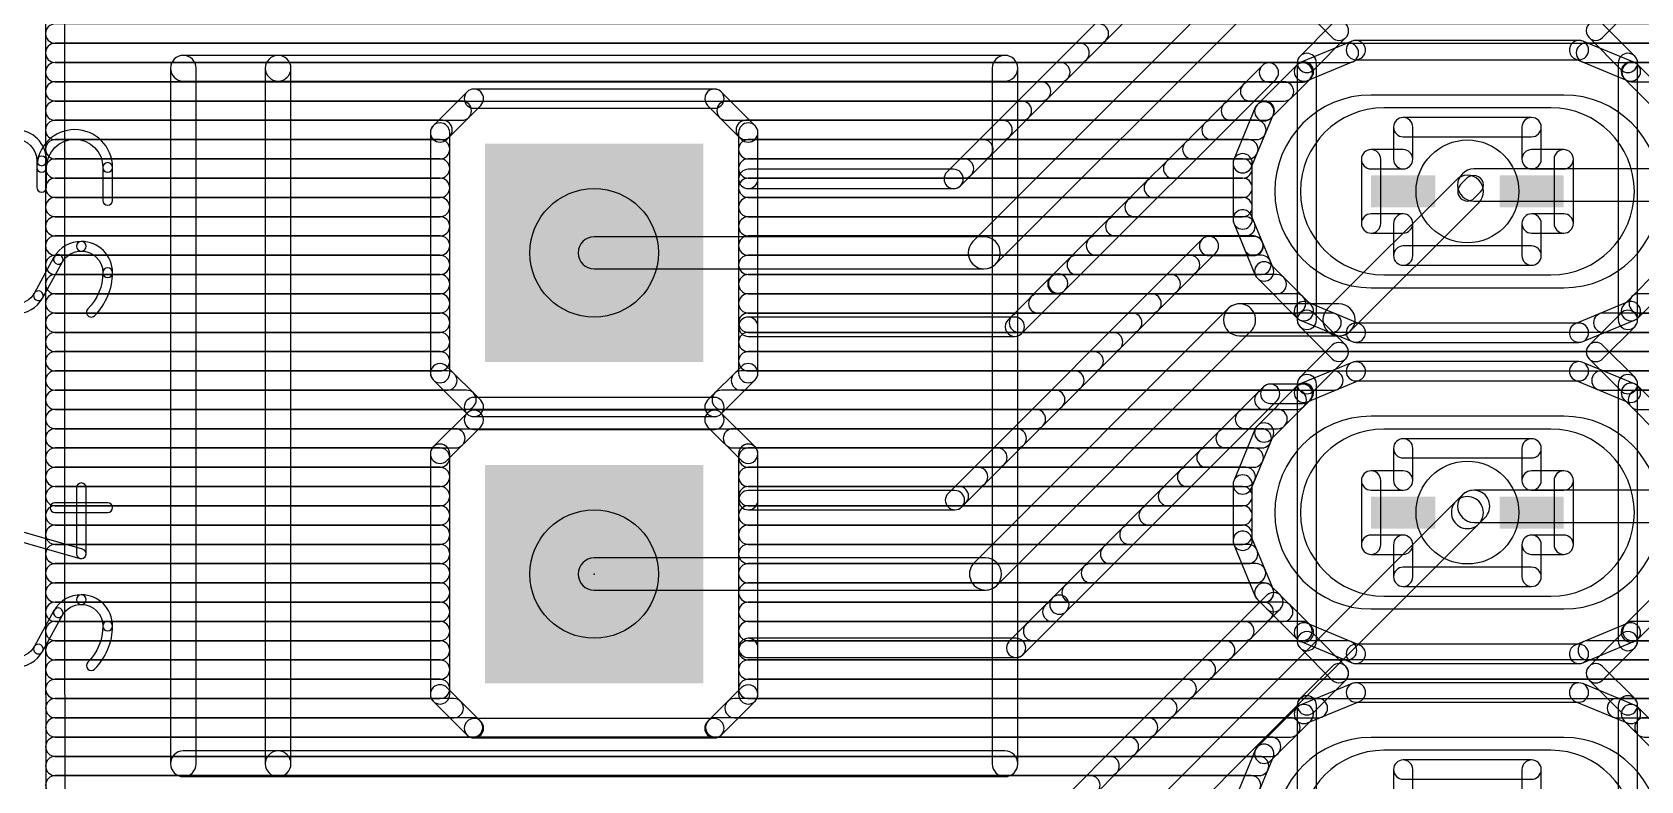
# Model space of a CAD drawing. Extents: x -14.3 to 31.1, y -8.3 to 72.5.
# Drawn here: x 0.91 to 13.63, y 6.89 to 12.81 of the extents above; entities that cross this region are included whole.
import ezdxf

# ---------------------------------------------------------------- set-up
doc = ezdxf.new("R2010")
doc.units = 0
for name, color, linetype in [('1', 22, 'CONTINUOUS'), ('16', 175, 'CONTINUOUS'), ('17', 82, 'CONTINUOUS'), ('21', 7, 'CONTINUOUS'), ('23', 7, 'CONTINUOUS'), ('29', 7, 'CONTINUOUS'), ('30', 7, 'CONTINUOUS'), ('44', 7, 'CONTINUOUS'), ('51', 7, 'CONTINUOUS')]:
    doc.layers.add(name, color=color, linetype=linetype)

# ---------------------------------------------------------------- blocks, each defined once
blk = doc.blocks.new('SQUAREP')
blk.add_solid([(-0.5, -0.5), (0.5, -0.5), (-0.5, 0.5), (0.5, 0.5)])
blk = doc.blocks.new('RECT')
blk.add_solid([(-0.5, -0.5), (0.5, -0.5), (-0.5, 0.5), (0.5, 0.5)])
blk = doc.blocks.new('LONGP100')
blk.add_lwpolyline([(-0.5, -0.5), (0.5, -0.5, 1), (0.5, 0.5), (-0.5, 0.5, 1)], format="xyb", close=True)

msp = doc.modelspace()

# ---------------------------------------------------------------- linework, layer by layer
at = {"layer": '1'}
for points in [[(1.1682, 1.0926), (1.1586, 52.9262, 1), (1.0062, 52.9261), (1.0158, 1.0925, 1)], [(10.1541, 13.7161), (8.1441, 11.7061, 1), (8.2519, 11.5983), (10.2619, 13.6083, 1)], [(10.3602, 13.1678), (8.3502, 11.1578, 1), (8.5298, 10.9782), (10.5398, 12.9882, 1)], [(1.0898, 12.7254), (9.3474, 12.7254, 1), (9.3474, 12.8778), (1.0898, 12.8778, 1)], [(1.0899, 12.573), (9.195, 12.573, 1), (9.195, 12.7254), (1.0899, 12.7254, 1)], [(1.0899, 12.4206), (9.0426, 12.4206, 1), (9.0426, 12.573), (1.0899, 12.573, 1)], [(9.0781, 10.7721), (10.7459, 12.4399, 1), (10.6381, 12.5477), (8.9703, 10.8799, 1)], [(10.907, 12.5477), (10.6003, 12.241, 1), (10.708, 12.1332), (11.0148, 12.4399, 1)], [(10.692, 12.4176), (10.9609, 12.4176, 1), (10.9609, 12.57), (10.692, 12.57, 1)], [(1.0899, 12.2682), (8.8902, 12.2682, 1), (8.8902, 12.4206), (1.0899, 12.4206, 1)], [(4.3487, 12.3411), (4.0809, 12.0733, 1), (4.1887, 11.9655), (4.4565, 12.2333, 1)], [(6.3054, 12.3634), (4.4026, 12.3634, 1), (4.4026, 12.211), (6.3054, 12.211, 1)], [(6.6271, 12.0733), (6.3593, 12.3411, 1), (6.2515, 12.2333), (6.5193, 11.9655, 1)], [(10.5426, 12.2682), (10.8115, 12.2682, 1), (10.8115, 12.4206), (10.5426, 12.4206, 1)], [(1.0899, 12.1158), (4.3074, 12.1158, 1), (4.3074, 12.2682), (1.0899, 12.2682, 1)], [(6.4006, 12.1158), (8.7378, 12.1158, 1), (8.7378, 12.2682), (6.4006, 12.2682, 1)], [(10.3902, 12.1158), (10.6591, 12.1158, 1), (10.6591, 12.2682), (10.3902, 12.2682, 1)], [(10.5837, 12.2162), (10.4136, 11.8055, 1), (10.5544, 11.7471), (10.7245, 12.1579, 1)], [(1.09, 11.9634), (4.155, 11.9634, 1), (4.155, 12.1158), (1.09, 12.1158, 1)], [(4.0586, 12.0194), (4.0586, 10.1166, 1), (4.211, 10.1166), (4.211, 12.0194, 1)], [(6.553, 11.9634), (8.5854, 11.9634, 1), (8.5854, 12.1158), (6.553, 12.1158, 1)], [(6.6494, 11.6522), (6.6494, 12.0194, 1), (6.497, 12.0194), (6.497, 11.6522, 1)], [(10.2378, 11.9634), (10.5931, 11.9634, 1), (10.5931, 12.1158), (10.2378, 12.1158, 1)], [(1.09, 11.811), (4.1348, 11.811, 1), (4.1348, 11.9634), (1.09, 11.9634, 1)], [(6.5732, 11.811), (8.433, 11.811, 1), (8.433, 11.9634), (6.5732, 11.9634, 1)], [(10.0854, 11.811), (10.5299, 11.811, 1), (10.5299, 11.9634), (10.0854, 11.9634, 1)], [(10.4078, 11.7763), (10.4078, 11.3317, 1), (10.5602, 11.3317), (10.5602, 11.7763, 1)], [(1.09, 11.6586), (4.1348, 11.6586, 1), (4.1348, 11.811), (1.09, 11.811, 1)], [(6.5732, 11.6586), (8.2806, 11.6586, 1), (8.2806, 11.811), (6.5732, 11.811, 1)], [(8.198, 11.7284), (6.5732, 11.7284, 1), (6.5732, 11.576), (8.198, 11.576, 1)], [(9.933, 11.6586), (10.484, 11.6586, 1), (10.484, 11.811), (9.933, 11.811, 1)], [(15.2608, 11.731), (12.312, 11.731, 1), (12.312, 11.477), (15.2608, 11.477, 1)], [(1.0901, 11.5062), (4.1348, 11.5062, 1), (4.1348, 11.6586), (1.0901, 11.6586, 1)], [(9.7806, 11.5062), (10.484, 11.5062, 1), (10.484, 11.6586), (9.7806, 11.6586, 1)], [(12.1722, 11.6438), (11.1562, 10.6278, 1), (11.3358, 10.4482), (12.3518, 11.4642, 1)], [(12.2581, 11.6579), (12.2081, 11.6079, 1), (12.3159, 11.5001), (12.3659, 11.5501, 1)], [(1.0901, 11.3538), (4.1348, 11.3538, 1), (4.1348, 11.5062), (1.0901, 11.5062, 1)], [(9.6282, 11.3538), (10.484, 11.3538, 1), (10.484, 11.5062), (9.6282, 11.5062, 1)], [(1.0901, 11.2014), (4.1348, 11.2014, 1), (4.1348, 11.3538), (1.0901, 11.3538, 1)], [(9.4758, 11.2014), (10.5064, 11.2014, 1), (10.5064, 11.3538), (9.4758, 11.3538, 1)], [(10.4136, 11.3025), (10.5004, 11.093, 1), (10.6412, 11.1514), (10.5544, 11.3609, 1)], [(1.0901, 11.049), (4.1348, 11.049, 1), (4.1348, 11.2014), (1.0901, 11.2014, 1)], [(9.3234, 11.049), (10.5695, 11.049, 1), (10.5695, 11.2014), (9.3234, 11.2014, 1)], [(8.44, 11.195), (5.354, 11.195, 1), (5.354, 10.941), (8.44, 10.941, 1)], [(10.1641, 11.1761), (8.1541, 9.1661, 1), (8.2619, 9.0583), (10.2719, 11.0683, 1)], [(10.5708, 11.1984), (10.218, 11.1984, 1), (10.218, 11.046), (10.5708, 11.046, 1)], [(1.0902, 10.8966), (4.1348, 10.8966, 1), (4.1348, 11.049), (1.0902, 11.049, 1)], [(9.171, 10.8966), (10.0686, 10.8966, 1), (10.0686, 11.049), (9.171, 11.049, 1)], [(1.0902, 10.7442), (4.1348, 10.7442, 1), (4.1348, 10.8966), (1.0902, 10.8966, 1)], [(8.7359, 10.4299), (9.0781, 10.7721, 1), (8.9703, 10.8799), (8.6281, 10.5377, 1)], [(9.0186, 10.7442), (9.9162, 10.7442, 1), (9.9162, 10.8966), (9.0186, 10.8966, 1)], [(1.0902, 10.5918), (4.1348, 10.5918, 1), (4.1348, 10.7442), (1.0902, 10.7442, 1)], [(8.8662, 10.5918), (9.7638, 10.5918, 1), (9.7638, 10.7442), (8.8662, 10.7442, 1)], [(1.0902, 10.4394), (4.1348, 10.4394, 1), (4.1348, 10.5918), (1.0902, 10.5918, 1)], [(10.3702, 10.6278), (8.3602, 8.6178, 1), (8.5398, 8.4382), (10.5498, 10.4482, 1)], [(8.7138, 10.4394), (9.6114, 10.4394, 1), (9.6114, 10.5918), (8.7138, 10.5918, 1)], [(11.246, 10.665), (10.46, 10.665, 1), (10.46, 10.411), (11.246, 10.411, 1)], [(1.0903, 10.287), (4.1348, 10.287, 1), (4.1348, 10.4394), (1.0903, 10.4394, 1)], [(6.6494, 10.1166), (6.6494, 10.4838, 1), (6.497, 10.4838), (6.497, 10.1166, 1)], [(6.5732, 10.4076), (8.682, 10.4076, 1), (8.682, 10.56), (6.5732, 10.56, 1)], [(6.5732, 10.287), (9.459, 10.287, 1), (9.459, 10.4394), (6.5732, 10.4394, 1)], [(1.0903, 10.1346), (4.1348, 10.1346, 1), (4.1348, 10.287), (1.0903, 10.287, 1)], [(4.0809, 10.0627), (4.3487, 9.7949, 1), (4.4565, 9.9027), (4.1887, 10.1705, 1)], [(6.3593, 9.7949), (6.6271, 10.0627, 1), (6.5193, 10.1705), (6.2515, 9.9027, 1)], [(6.5732, 10.1346), (9.3066, 10.1346, 1), (9.3066, 10.287), (6.5732, 10.287, 1)], [(1.0903, 9.9822), (4.193, 9.9822, 1), (4.193, 10.1346), (1.0903, 10.1346, 1)], [(6.515, 9.9822), (9.1542, 9.9822, 1), (9.1542, 10.1346), (6.515, 10.1346, 1)], [(1.0904, 9.8298), (4.3454, 9.8298, 1), (4.3454, 9.9822), (1.0904, 9.9822, 1)], [(6.3626, 9.8298), (9.0018, 9.8298, 1), (9.0018, 9.9822), (6.3626, 9.9822, 1)], [(9.0881, 8.2321), (10.7559, 9.8999, 1), (10.6481, 10.0077), (8.9803, 8.3399, 1)], [(10.907, 10.0077), (10.6003, 9.701, 1), (10.708, 9.5932), (11.0148, 9.8999, 1)], [(10.6542, 9.8298), (10.9131, 9.8298, 1), (10.9131, 9.9822), (10.6542, 9.9822, 1)], [(10.702, 9.8776), (10.9609, 9.8776, 1), (10.9609, 10.03), (10.702, 10.03, 1)], [(1.0904, 9.6774), (8.8494, 9.6774, 1), (8.8494, 9.8298), (1.0904, 9.8298, 1)], [(4.3487, 9.8011), (4.0809, 9.5333, 1), (4.1887, 9.4255), (4.4565, 9.6933, 1)], [(4.4026, 9.7726), (6.3054, 9.7726, 1), (6.3054, 9.925), (4.4026, 9.925, 1)], [(6.3054, 9.8234), (4.4026, 9.8234, 1), (4.4026, 9.671), (6.3054, 9.671, 1)], [(6.6271, 9.5333), (6.3593, 9.8011, 1), (6.2515, 9.6933), (6.5193, 9.4255, 1)], [(10.5018, 9.6774), (10.7607, 9.6774, 1), (10.7607, 9.8298), (10.5018, 9.8298, 1)], [(1.0904, 9.525), (4.2566, 9.525, 1), (4.2566, 9.6774), (1.0904, 9.6774, 1)], [(6.4514, 9.525), (8.697, 9.525, 1), (8.697, 9.6774), (6.4514, 9.6774, 1)], [(10.3494, 9.525), (10.6351, 9.525, 1), (10.6351, 9.6774), (10.3494, 9.6774, 1)], [(10.5837, 9.6762), (10.4136, 9.2655, 1), (10.5544, 9.2071), (10.7245, 9.6179, 1)], [(4.0586, 9.4794), (4.0586, 7.5766, 1), (4.211, 7.5766), (4.211, 9.4794, 1)], [(6.6494, 9.1122), (6.6494, 9.4794, 1), (6.497, 9.4794), (6.497, 9.1122, 1)], [(1.0904, 9.3726), (4.1348, 9.3726, 1), (4.1348, 9.525), (1.0904, 9.525, 1)], [(6.5732, 9.3726), (8.5446, 9.3726, 1), (8.5446, 9.525), (6.5732, 9.525, 1)], [(10.197, 9.3726), (10.572, 9.3726, 1), (10.572, 9.525), (10.197, 9.525, 1)], [(1.0905, 9.2202), (4.1348, 9.2202, 1), (4.1348, 9.3726), (1.0905, 9.3726, 1)], [(6.5732, 9.2202), (8.3922, 9.2202, 1), (8.3922, 9.3726), (6.5732, 9.3726, 1)], [(10.0446, 9.2202), (10.5089, 9.2202, 1), (10.5089, 9.3726), (10.0446, 9.3726, 1)], [(10.4078, 9.2363), (10.4078, 8.7917, 1), (10.5602, 8.7917), (10.5602, 9.2363, 1)], [(1.0905, 9.0678), (4.1348, 9.0678, 1), (4.1348, 9.2202), (1.0905, 9.2202, 1)], [(6.5732, 9.0678), (8.2398, 9.0678, 1), (8.2398, 9.2202), (6.5732, 9.2202, 1)], [(8.208, 9.1884), (6.5732, 9.1884, 1), (6.5732, 9.036), (8.208, 9.036, 1)], [(9.8922, 9.0678), (10.484, 9.0678, 1), (10.484, 9.2202), (9.8922, 9.2202, 1)], [(12.2222, 9.1538), (12.1722, 9.1038, 1), (12.3518, 8.9242), (12.4018, 8.9742, 1)], [(15.2608, 9.191), (12.312, 9.191, 1), (12.312, 8.937), (15.2608, 8.937, 1)], [(1.0905, 8.9154), (4.1348, 8.9154, 1), (4.1348, 9.0678), (1.0905, 9.0678, 1)], [(12.1722, 9.1038), (8.1302, 5.0618, 1), (8.3098, 4.8822), (12.3518, 8.9242, 1)], [(9.7398, 8.9154), (10.484, 8.9154, 1), (10.484, 9.0678), (9.7398, 9.0678, 1)], [(1.0906, 8.763), (4.1348, 8.763, 1), (4.1348, 8.9154), (1.0906, 8.9154, 1)], [(9.5874, 8.763), (10.484, 8.763, 1), (10.484, 8.9154), (9.5874, 8.9154, 1)], [(10.4136, 8.7625), (10.5837, 8.3518, 1), (10.7245, 8.4101), (10.5544, 8.8209, 1)], [(1.0906, 8.6106), (4.1348, 8.6106, 1), (4.1348, 8.763), (1.0906, 8.763, 1)], [(8.45, 8.655), (5.354, 8.655, 1), (5.354, 8.401), (8.45, 8.401, 1)], [(9.435, 8.6106), (10.5274, 8.6106, 1), (10.5274, 8.763), (9.435, 8.763, 1)], [(1.0906, 8.4582), (4.1348, 8.4582, 1), (4.1348, 8.6106), (1.0906, 8.6106, 1)], [(9.2826, 8.4582), (10.5906, 8.4582, 1), (10.5906, 8.6106), (9.2826, 8.6106, 1)], [(1.0906, 8.3058), (4.1348, 8.3058, 1), (4.1348, 8.4582), (1.0906, 8.4582, 1)], [(9.1302, 8.3058), (10.6537, 8.3058, 1), (10.6537, 8.4582), (9.1302, 8.4582, 1)], [(10.6003, 8.327), (10.6746, 8.2527, 1), (10.7823, 8.3605), (10.708, 8.4348, 1)], [(1.0907, 8.1534), (4.1348, 8.1534, 1), (4.1348, 8.3058), (1.0907, 8.3058, 1)], [(10.6746, 8.3605), (7.9241, 5.6101, 1), (8.0319, 5.5023), (10.7823, 8.2527, 1)], [(8.7459, 7.8899), (9.0881, 8.2321, 1), (8.9803, 8.3399), (8.6381, 7.9977, 1)], [(8.9778, 8.1534), (10.6514, 8.1534, 1), (10.6514, 8.3058), (8.9778, 8.3058, 1)], [(1.0907, 8.001), (4.1348, 8.001, 1), (4.1348, 8.1534), (1.0907, 8.1534, 1)], [(8.8254, 8.001), (10.499, 8.001, 1), (10.499, 8.1534), (8.8254, 8.1534, 1)], [(6.6494, 7.5766), (6.6494, 7.9438, 1), (6.497, 7.9438), (6.497, 7.5766, 1)], [(6.5732, 7.8676), (8.692, 7.8676, 1), (8.692, 8.02), (6.5732, 8.02, 1)], [(1.0907, 7.8486), (4.1348, 7.8486, 1), (4.1348, 8.001), (1.0907, 8.001, 1)], [(6.5732, 7.8486), (10.3466, 7.8486, 1), (10.3466, 8.001), (6.5732, 8.001, 1)], [(1.0908, 7.6962), (4.1348, 7.6962, 1), (4.1348, 7.8486), (1.0908, 7.8486, 1)], [(6.5732, 7.6962), (10.1942, 7.6962, 1), (10.1942, 7.8486), (6.5732, 7.8486, 1)], [(1.0908, 7.5438), (4.1348, 7.5438, 1), (4.1348, 7.6962), (1.0908, 7.6962, 1)], [(4.0809, 7.5227), (4.3487, 7.2549, 1), (4.4565, 7.3627), (4.1887, 7.6305, 1)], [(6.3593, 7.2549), (6.6271, 7.5227, 1), (6.5193, 7.6305), (6.2515, 7.3627, 1)], [(6.5732, 7.5438), (10.0418, 7.5438, 1), (10.0418, 7.6962), (6.5732, 7.6962, 1)], [(1.0908, 7.3914), (4.2438, 7.3914, 1), (4.2438, 7.5438), (1.0908, 7.5438, 1)], [(6.4642, 7.3914), (9.8894, 7.3914, 1), (9.8894, 7.5438), (6.4642, 7.5438, 1)], [(1.0908, 7.239), (4.3962, 7.239, 1), (4.3962, 7.3914), (1.0908, 7.3914, 1)], [(4.4026, 7.2326), (6.3054, 7.2326, 1), (6.3054, 7.385), (4.4026, 7.385, 1)], [(6.3118, 7.239), (9.737, 7.239, 1), (9.737, 7.3914), (6.3118, 7.3914, 1)], [(1.0909, 7.0866), (9.5846, 7.0866, 1), (9.5846, 7.239), (1.0909, 7.239, 1)], [(1.0909, 6.9342), (9.4322, 6.9342, 1), (9.4322, 7.0866), (1.0909, 7.0866, 1)], [(1.0909, 6.7818), (9.2798, 6.7818, 1), (9.2798, 6.9342), (1.0909, 6.9342, 1)]]:
    msp.add_lwpolyline(points, format="xyb", close=True, dxfattribs=at)
at = {"layer": '16'}
for points in [[(1.1682, 1.0926), (1.1586, 52.9262, 1), (1.0062, 52.9261), (1.0158, 1.0925, 1)], [(1.0898, 12.7254), (19.2288, 12.7254, 1), (19.2288, 12.8778), (1.0898, 12.8778, 1)], [(11.3501, 12.742), (10.9394, 12.5719, 1), (10.9977, 12.4311), (11.4085, 12.6012, 1)], [(13.1447, 12.7478), (11.3793, 12.7478, 1), (11.3793, 12.5954), (13.1447, 12.5954, 1)], [(13.5846, 12.5719), (13.1739, 12.742, 1), (13.1155, 12.6012), (13.5263, 12.4311, 1)], [(1.0899, 12.573), (11.3252, 12.573, 1), (11.3252, 12.7254), (1.0899, 12.7254, 1)], [(13.1988, 12.573), (19.2288, 12.573, 1), (19.2288, 12.7254), (13.1988, 12.7254, 1)], [(1.0899, 12.4206), (10.9639, 12.4206, 1), (10.9639, 12.573), (1.0899, 12.573, 1)], [(10.9146, 12.5553), (10.6003, 12.241, 1), (10.708, 12.1332), (11.0224, 12.4476, 1)], [(13.9237, 12.241), (13.6094, 12.5553, 1), (13.5016, 12.4476), (13.816, 12.1332, 1)], [(13.5601, 12.4206), (19.2288, 12.4206, 1), (19.2288, 12.573), (13.5601, 12.573, 1)], [(1.0899, 12.2682), (10.8115, 12.2682, 1), (10.8115, 12.4206), (1.0899, 12.4206, 1)], [(4.3487, 12.3411), (4.0809, 12.0733, 1), (4.1887, 11.9655), (4.4565, 12.2333, 1)], [(6.3054, 12.3634), (4.4026, 12.3634, 1), (4.4026, 12.211), (6.3054, 12.211, 1)], [(6.6271, 12.0733), (6.3593, 12.3411, 1), (6.2515, 12.2333), (6.5193, 11.9655, 1)], [(1.0899, 12.1158), (4.3074, 12.1158, 1), (4.3074, 12.2682), (1.0899, 12.2682, 1)], [(6.4006, 12.1158), (10.6591, 12.1158, 1), (10.6591, 12.2682), (6.4006, 12.2682, 1)], [(10.5837, 12.2162), (10.4136, 11.8055, 1), (10.5544, 11.7471), (10.7245, 12.1579, 1)], [(1.09, 11.9634), (4.155, 11.9634, 1), (4.155, 12.1158), (1.09, 12.1158, 1)], [(4.0586, 12.0194), (4.0586, 10.1166, 1), (4.211, 10.1166), (4.211, 12.0194, 1)], [(6.553, 11.9634), (10.5931, 11.9634, 1), (10.5931, 12.1158), (6.553, 12.1158, 1)], [(6.6494, 10.1166), (6.6494, 12.0194, 1), (6.497, 12.0194), (6.497, 10.1166, 1)], [(1.09, 11.811), (4.1348, 11.811, 1), (4.1348, 11.9634), (1.09, 11.9634, 1)], [(6.5732, 11.811), (10.5299, 11.811, 1), (10.5299, 11.9634), (6.5732, 11.9634, 1)], [(10.4078, 11.7763), (10.4078, 11.3317, 1), (10.5602, 11.3317), (10.5602, 11.7763, 1)], [(1.09, 11.6586), (4.1348, 11.6586, 1), (4.1348, 11.811), (1.09, 11.811, 1)], [(6.5732, 11.6586), (10.484, 11.6586, 1), (10.484, 11.811), (6.5732, 11.811, 1)], [(1.0901, 11.5062), (4.1348, 11.5062, 1), (4.1348, 11.6586), (1.0901, 11.6586, 1)], [(6.5732, 11.5062), (10.484, 11.5062, 1), (10.484, 11.6586), (6.5732, 11.6586, 1)], [(1.0901, 11.3538), (4.1348, 11.3538, 1), (4.1348, 11.5062), (1.0901, 11.5062, 1)], [(6.5732, 11.3538), (10.484, 11.3538, 1), (10.484, 11.5062), (6.5732, 11.5062, 1)], [(1.0901, 11.2014), (4.1348, 11.2014, 1), (4.1348, 11.3538), (1.0901, 11.3538, 1)], [(6.5732, 11.2014), (10.5064, 11.2014, 1), (10.5064, 11.3538), (6.5732, 11.3538, 1)], [(10.4136, 11.3025), (10.5837, 10.8918, 1), (10.7245, 10.9501), (10.5544, 11.3609, 1)], [(1.0901, 11.049), (4.1348, 11.049, 1), (4.1348, 11.2014), (1.0901, 11.2014, 1)], [(6.5732, 11.049), (10.5695, 11.049, 1), (10.5695, 11.2014), (6.5732, 11.2014, 1)], [(1.0902, 10.8966), (4.1348, 10.8966, 1), (4.1348, 11.049), (1.0902, 11.049, 1)], [(6.5732, 10.8966), (10.6327, 10.8966, 1), (10.6327, 11.049), (6.5732, 11.049, 1)], [(10.6003, 10.867), (10.9146, 10.5527, 1), (11.0224, 10.6604), (10.708, 10.9748, 1)], [(13.6094, 10.5527), (13.9237, 10.867, 1), (13.816, 10.9748), (13.5016, 10.6604, 1)], [(1.0902, 10.7442), (4.1348, 10.7442, 1), (4.1348, 10.8966), (1.0902, 10.8966, 1)], [(6.5732, 10.7442), (10.7547, 10.7442, 1), (10.7547, 10.8966), (6.5732, 10.8966, 1)], [(1.0902, 10.5918), (4.1348, 10.5918, 1), (4.1348, 10.7442), (1.0902, 10.7442, 1)], [(6.5732, 10.5918), (10.9071, 10.5918, 1), (10.9071, 10.7442), (6.5732, 10.7442, 1)], [(13.6169, 10.5918), (19.2288, 10.5918, 1), (19.2288, 10.7442), (13.6169, 10.7442, 1)], [(1.0902, 10.4394), (4.1348, 10.4394, 1), (4.1348, 10.5918), (1.0902, 10.5918, 1)], [(6.5732, 10.4394), (11.1881, 10.4394, 1), (11.1881, 10.5918), (6.5732, 10.5918, 1)], [(10.9394, 10.5361), (11.3501, 10.366, 1), (11.4085, 10.5068), (10.9977, 10.6769, 1)], [(13.1739, 10.366), (13.5846, 10.5361, 1), (13.5263, 10.6769), (13.1155, 10.5068, 1)], [(13.3359, 10.4394), (19.2288, 10.4394, 1), (19.2288, 10.5918), (13.3359, 10.5918, 1)], [(1.0903, 10.287), (4.1348, 10.287, 1), (4.1348, 10.4394), (1.0903, 10.4394, 1)], [(6.5732, 10.287), (19.2288, 10.287, 1), (19.2288, 10.4394), (6.5732, 10.4394, 1)], [(11.3793, 10.3602), (13.1447, 10.3602, 1), (13.1447, 10.5126), (11.3793, 10.5126, 1)], [(1.0903, 10.1346), (4.1348, 10.1346, 1), (4.1348, 10.287), (1.0903, 10.287, 1)], [(4.0809, 10.0627), (4.3487, 9.7949, 1), (4.4565, 9.9027), (4.1887, 10.1705, 1)], [(6.3593, 9.7949), (6.6271, 10.0627, 1), (6.5193, 10.1705), (6.2515, 9.9027, 1)], [(6.5732, 10.1346), (19.2288, 10.1346, 1), (19.2288, 10.287), (6.5732, 10.287, 1)], [(11.3501, 10.202), (10.9394, 10.0319, 1), (10.9977, 9.8911), (11.4085, 10.0612, 1)], [(13.1447, 10.2078), (11.3793, 10.2078, 1), (11.3793, 10.0554), (13.1447, 10.0554, 1)], [(13.5846, 10.0319), (13.1739, 10.202, 1), (13.1155, 10.0612), (13.5263, 9.8911, 1)], [(1.0903, 9.9822), (4.193, 9.9822, 1), (4.193, 10.1346), (1.0903, 10.1346, 1)], [(6.515, 9.9822), (11.2026, 9.9822, 1), (11.2026, 10.1346), (6.515, 10.1346, 1)], [(13.3214, 9.9822), (19.2288, 9.9822, 1), (19.2288, 10.1346), (13.3214, 10.1346, 1)], [(1.0904, 9.8298), (4.3454, 9.8298, 1), (4.3454, 9.9822), (1.0904, 9.9822, 1)], [(6.3626, 9.8298), (10.9131, 9.8298, 1), (10.9131, 9.9822), (6.3626, 9.9822, 1)], [(10.9146, 10.0153), (10.6003, 9.701, 1), (10.708, 9.5932), (11.0224, 9.9076, 1)], [(13.9237, 9.701), (13.6094, 10.0153, 1), (13.5016, 9.9076), (13.816, 9.5932, 1)], [(13.6109, 9.8298), (19.2288, 9.8298, 1), (19.2288, 9.9822), (13.6109, 9.9822, 1)], [(1.0904, 9.6774), (10.7607, 9.6774, 1), (10.7607, 9.8298), (1.0904, 9.8298, 1)], [(4.3487, 9.8011), (4.0809, 9.5333, 1), (4.1887, 9.4255), (4.4565, 9.6933, 1)], [(4.4026, 9.7726), (6.3054, 9.7726, 1), (6.3054, 9.925), (4.4026, 9.925, 1)], [(6.3054, 9.8234), (4.4026, 9.8234, 1), (4.4026, 9.671), (6.3054, 9.671, 1)], [(6.6271, 9.5333), (6.3593, 9.8011, 1), (6.2515, 9.6933), (6.5193, 9.4255, 1)], [(1.0904, 9.525), (4.2566, 9.525, 1), (4.2566, 9.6774), (1.0904, 9.6774, 1)], [(6.4514, 9.525), (10.6351, 9.525, 1), (10.6351, 9.6774), (6.4514, 9.6774, 1)], [(10.5837, 9.6762), (10.4136, 9.2655, 1), (10.5544, 9.2071), (10.7245, 9.6179, 1)], [(4.0586, 9.4794), (4.0586, 7.5766, 1), (4.211, 7.5766), (4.211, 9.4794, 1)], [(6.6494, 7.5766), (6.6494, 9.4794, 1), (6.497, 9.4794), (6.497, 7.5766, 1)], [(1.0904, 9.3726), (4.1348, 9.3726, 1), (4.1348, 9.525), (1.0904, 9.525, 1)], [(6.5732, 9.3726), (10.572, 9.3726, 1), (10.572, 9.525), (6.5732, 9.525, 1)], [(1.0905, 9.2202), (4.1348, 9.2202, 1), (4.1348, 9.3726), (1.0905, 9.3726, 1)], [(6.5732, 9.2202), (10.5089, 9.2202, 1), (10.5089, 9.3726), (6.5732, 9.3726, 1)], [(10.4078, 9.2363), (10.4078, 8.7917, 1), (10.5602, 8.7917), (10.5602, 9.2363, 1)], [(1.0905, 9.0678), (4.1348, 9.0678, 1), (4.1348, 9.2202), (1.0905, 9.2202, 1)], [(6.5732, 9.0678), (10.484, 9.0678, 1), (10.484, 9.2202), (6.5732, 9.2202, 1)], [(1.0905, 8.9154), (4.1348, 8.9154, 1), (4.1348, 9.0678), (1.0905, 9.0678, 1)], [(6.5732, 8.9154), (10.484, 8.9154, 1), (10.484, 9.0678), (6.5732, 9.0678, 1)], [(1.0906, 8.763), (4.1348, 8.763, 1), (4.1348, 8.9154), (1.0906, 8.9154, 1)], [(6.5732, 8.763), (10.484, 8.763, 1), (10.484, 8.9154), (6.5732, 8.9154, 1)], [(10.4136, 8.7625), (10.5837, 8.3518, 1), (10.7245, 8.4101), (10.5544, 8.8209, 1)], [(1.0906, 8.6106), (4.1348, 8.6106, 1), (4.1348, 8.763), (1.0906, 8.763, 1)], [(6.5732, 8.6106), (10.5274, 8.6106, 1), (10.5274, 8.763), (6.5732, 8.763, 1)], [(1.0906, 8.4582), (4.1348, 8.4582, 1), (4.1348, 8.6106), (1.0906, 8.6106, 1)], [(6.5732, 8.4582), (10.5906, 8.4582, 1), (10.5906, 8.6106), (6.5732, 8.6106, 1)], [(1.0906, 8.3058), (4.1348, 8.3058, 1), (4.1348, 8.4582), (1.0906, 8.4582, 1)], [(6.5732, 8.3058), (10.6537, 8.3058, 1), (10.6537, 8.4582), (6.5732, 8.4582, 1)], [(10.6003, 8.327), (10.9146, 8.0127, 1), (11.0224, 8.1204), (10.708, 8.4348, 1)], [(13.6094, 8.0127), (13.9237, 8.327, 1), (13.816, 8.4348), (13.5016, 8.1204, 1)], [(1.0907, 8.1534), (4.1348, 8.1534, 1), (4.1348, 8.3058), (1.0907, 8.3058, 1)], [(6.5732, 8.1534), (10.8055, 8.1534, 1), (10.8055, 8.3058), (6.5732, 8.3058, 1)], [(1.0907, 8.001), (4.1348, 8.001, 1), (4.1348, 8.1534), (1.0907, 8.1534, 1)], [(6.5732, 8.001), (10.9579, 8.001, 1), (10.9579, 8.1534), (6.5732, 8.1534, 1)], [(13.5661, 8.001), (20.267, 8.001, 1), (20.267, 8.1534), (13.5661, 8.1534, 1)], [(10.9394, 7.9961), (11.3501, 7.826, 1), (11.4085, 7.9668), (10.9977, 8.1369, 1)], [(13.1739, 7.826), (13.5846, 7.9961, 1), (13.5263, 8.1369), (13.1155, 7.9668, 1)], [(1.0907, 7.8486), (4.1348, 7.8486, 1), (4.1348, 8.001), (1.0907, 8.001, 1)], [(6.5732, 7.8486), (11.3107, 7.8486, 1), (11.3107, 8.001), (6.5732, 8.001, 1)], [(11.3793, 7.8202), (13.1447, 7.8202, 1), (13.1447, 7.9726), (11.3793, 7.9726, 1)], [(13.2133, 7.8486), (20.4194, 7.8486, 1), (20.4194, 8.001), (13.2133, 8.001, 1)], [(1.0908, 7.6962), (4.1348, 7.6962, 1), (4.1348, 7.8486), (1.0908, 7.8486, 1)], [(6.5732, 7.6962), (20.5718, 7.6962, 1), (20.5718, 7.8486), (6.5732, 7.8486, 1)], [(1.0908, 7.5438), (4.1348, 7.5438, 1), (4.1348, 7.6962), (1.0908, 7.6962, 1)], [(4.0809, 7.5227), (4.3487, 7.2549, 1), (4.4565, 7.3627), (4.1887, 7.6305, 1)], [(6.3593, 7.2549), (6.6271, 7.5227, 1), (6.5193, 7.6305), (6.2515, 7.3627, 1)], [(6.5732, 7.5438), (20.7242, 7.5438, 1), (20.7242, 7.6962), (6.5732, 7.6962, 1)], [(11.3501, 7.662), (10.9394, 7.4919, 1), (10.9977, 7.3511), (11.4085, 7.5212, 1)], [(13.1447, 7.6678), (11.3793, 7.6678, 1), (11.3793, 7.5154), (13.1447, 7.5154, 1)], [(13.5846, 7.4919), (13.1739, 7.662, 1), (13.1155, 7.5212), (13.5263, 7.3511, 1)], [(1.0908, 7.3914), (4.2438, 7.3914, 1), (4.2438, 7.5438), (1.0908, 7.5438, 1)], [(6.4642, 7.3914), (11.0799, 7.3914, 1), (11.0799, 7.5438), (6.4642, 7.5438, 1)], [(13.4441, 7.3914), (20.8766, 7.3914, 1), (20.8766, 7.5438), (13.4441, 7.5438, 1)], [(1.0908, 7.239), (4.3962, 7.239, 1), (4.3962, 7.3914), (1.0908, 7.3914, 1)], [(4.4026, 7.2326), (6.3054, 7.2326, 1), (6.3054, 7.385), (4.4026, 7.385, 1)], [(6.3118, 7.239), (10.8623, 7.239, 1), (10.8623, 7.3914), (6.3118, 7.3914, 1)], [(10.9146, 7.4753), (10.6003, 7.161, 1), (10.708, 7.0532), (11.0224, 7.3676, 1)], [(13.9237, 7.161), (13.6094, 7.4753, 1), (13.5016, 7.3676), (13.816, 7.0532, 1)], [(13.6617, 7.239), (21.029, 7.239, 1), (21.029, 7.3914), (13.6617, 7.3914, 1)], [(1.0909, 7.0866), (10.7099, 7.0866, 1), (10.7099, 7.239), (1.0909, 7.239, 1)], [(10.5837, 7.1362), (10.4136, 6.7255, 1), (10.5544, 6.6671), (10.7245, 7.0779, 1)], [(1.0909, 6.9342), (10.6141, 6.9342, 1), (10.6141, 7.0866), (1.0909, 7.0866, 1)], [(1.0909, 6.7818), (10.551, 6.7818, 1), (10.551, 6.9342), (1.0909, 6.9342, 1)]]:
    msp.add_lwpolyline(points, format="xyb", close=True, dxfattribs=at)
at = {"layer": '21'}
for points in [[(10.9381, 13.0241), (11.1921, 12.7701, 1), (11.2999, 12.8779), (11.0459, 13.1319, 1)], [(13.3319, 12.7701), (13.5859, 13.0241, 1), (13.4781, 13.1319), (13.2241, 12.8779, 1)], [(11.1921, 12.8779), (10.9381, 12.6239, 1), (11.0459, 12.5161), (11.2999, 12.7701, 1)], [(13.5859, 12.6239), (13.3319, 12.8779, 1), (13.2241, 12.7701), (13.4781, 12.5161, 1)], [(2.2056, 7.028), (2.2056, 12.528, 1), (2.0024, 12.528), (2.0024, 7.028, 1)], [(2.104, 12.4264), (2.854, 12.4264, 1), (2.854, 12.6296), (2.104, 12.6296, 1)], [(2.854, 12.4264), (8.604, 12.4264, 1), (8.604, 12.6296), (2.854, 12.6296, 1)], [(2.9556, 7.028), (2.9556, 12.528, 1), (2.7524, 12.528), (2.7524, 7.028, 1)], [(8.5024, 12.528), (8.5024, 7.028, 1), (8.7056, 7.028), (8.7056, 12.528, 1)], [(10.9158, 12.57), (10.9158, 10.538, 1), (11.0682, 10.538), (11.0682, 12.57, 1)], [(13.6082, 10.538), (13.6082, 12.57, 1), (13.4558, 12.57), (13.4558, 10.538, 1)], [(0.9457, 11.7953, 1), (1.0219, 11.7953, 1), (0.528, 11.7953, 1), (0.6042, 11.7953, -1)], [(1.4678, 11.7431, 1), (1.544, 11.7431, 1), (0.9457, 11.7431, 1), (1.0219, 11.7431, -1)], [(0.9457, 11.7953), (0.9457, 11.5864, 1), (1.0219, 11.5864), (1.0219, 11.7953, 1)], [(1.544, 11.482), (1.544, 11.7431, 1), (1.4678, 11.7431), (1.4678, 11.482, 1)], [(1.2971, 11.0821, 1), (1.2971, 11.1583, 0.2656), (1.0815, 11.0351, 1), (1.1471, 10.9964, -0.2656)], [(1.4678, 10.9114, 1), (1.544, 10.9114, 0.4142), (1.2971, 11.1583, 1), (1.2971, 11.0821, -0.4142)], [(1.0809, 11.034), (0.9242, 10.7469, 1), (0.9911, 10.7104), (1.1478, 10.9975, 1)], [(1.3485, 10.6252, 1), (1.4022, 10.571, 0.2), (1.544, 10.9114, 1), (1.4678, 10.9114, -0.2)], [(0.7749, 10.6623, 1), (0.7749, 10.5861, 0.2656), (0.9905, 10.7093, 1), (0.9249, 10.748, -0.2656)], [(10.9381, 10.4841), (11.1921, 10.2301, 1), (11.2999, 10.3379), (11.0459, 10.5919, 1)], [(13.3319, 10.2301), (13.5859, 10.4841, 1), (13.4781, 10.5919), (13.2241, 10.3379, 1)], [(11.1921, 10.3379), (10.9381, 10.0839, 1), (11.0459, 9.9761), (11.2999, 10.2301, 1)], [(13.5859, 10.0839), (13.3319, 10.3379, 1), (13.2241, 10.2301), (13.4781, 9.9761, 1)], [(10.9158, 10.03), (10.9158, 7.998, 1), (11.0682, 7.998), (11.0682, 10.03, 1)], [(13.6082, 7.998), (13.6082, 10.03, 1), (13.4558, 10.03), (13.4558, 7.998, 1)], [(1.3352, 8.688), (1.3352, 9.2101, 1), (1.259, 9.2101), (1.259, 8.688, 1)], [(1.0882, 9.0154), (1.5059, 9.0154, 1), (1.5059, 9.0916), (1.0882, 9.0916, 1)], [(0.5556, 8.8602), (1.2866, 8.6514, 1), (1.3075, 8.7246), (0.5766, 8.9335, 1)], [(1.2971, 8.2881, 1), (1.2971, 8.3643, 0.2656), (1.0815, 8.2411, 1), (1.1471, 8.2024, -0.2656)], [(1.4678, 8.1174, 1), (1.544, 8.1174, 0.4142), (1.2971, 8.3643, 1), (1.2971, 8.2881, -0.4142)], [(1.0809, 8.24), (0.9242, 7.9529, 1), (0.9911, 7.9164), (1.1478, 8.2035, 1)], [(1.3485, 7.8312, 1), (1.4022, 7.777, 0.2), (1.544, 8.1174, 1), (1.4678, 8.1174, -0.2)], [(10.9381, 7.9441), (11.1921, 7.6901, 1), (11.2999, 7.7979), (11.0459, 8.0519, 1)], [(13.3319, 7.6901), (13.5859, 7.9441, 1), (13.4781, 8.0519), (13.2241, 7.7979, 1)], [(0.7749, 7.8683, 1), (0.7749, 7.7921, 0.2656), (0.9905, 7.9153, 1), (0.9249, 7.954, -0.2656)], [(11.1921, 7.7979), (10.9381, 7.5439, 1), (11.0459, 7.4361), (11.2999, 7.6901, 1)], [(13.5859, 7.5439), (13.3319, 7.7979, 1), (13.2241, 7.6901), (13.4781, 7.4361, 1)], [(10.9158, 7.49), (10.9158, 5.204, 1), (11.0682, 5.204), (11.0682, 7.49, 1)], [(13.6082, 5.204), (13.6082, 7.49, 1), (13.4558, 7.49), (13.4558, 5.204, 1)], [(2.854, 7.1296), (2.104, 7.1296, 1), (2.104, 6.9264), (2.854, 6.9264, 1)], [(8.604, 7.1296), (2.854, 7.1296, 1), (2.854, 6.9264), (8.604, 6.9264, 1)]]:
    msp.add_lwpolyline(points, format="xyb", close=True, dxfattribs=at)
at = {"layer": '23'}
msp.add_point((5.354, 8.528), dxfattribs=at)
at = {"layer": '44'}
for centre, radius in [((12.262, 11.554), 0.4064), ((5.354, 11.068), 0.508), ((12.262, 9.014), 0.4064), ((5.354, 8.528), 0.508)]:
    msp.add_circle(centre, radius, dxfattribs=at)
at = {"layer": '51'}
for points in [[(12.77, 12.1382), (11.754, 12.1382, 1), (11.754, 11.9858), (12.77, 11.9858, 1)], [(11.6778, 12.062), (11.6778, 11.808, 1), (11.8302, 11.808), (11.8302, 12.062, 1)], [(12.8462, 11.808), (12.8462, 12.062, 1), (12.6938, 12.062), (12.6938, 11.808, 1)], [(11.754, 11.8842), (11.5, 11.8842, 1), (11.5, 11.7318), (11.754, 11.7318, 1)], [(11.4238, 11.808), (11.4238, 11.3, 1), (11.5762, 11.3), (11.5762, 11.808, 1)], [(13.024, 11.8842), (12.77, 11.8842, 1), (12.77, 11.7318), (13.024, 11.7318, 1)], [(13.1002, 11.3), (13.1002, 11.808, 1), (12.9478, 11.808), (12.9478, 11.3, 1)], [(11.5, 11.2238), (11.754, 11.2238, 1), (11.754, 11.3762), (11.5, 11.3762, 1)], [(11.6778, 11.3), (11.6778, 11.046, 1), (11.8302, 11.046), (11.8302, 11.3, 1)], [(12.8462, 11.046), (12.8462, 11.3, 1), (12.6938, 11.3), (12.6938, 11.046, 1)], [(12.77, 11.2238), (13.024, 11.2238, 1), (13.024, 11.3762), (12.77, 11.3762, 1)], [(11.754, 10.9698), (12.77, 10.9698, 1), (12.77, 11.1222), (11.754, 11.1222, 1)], [(12.77, 9.5982), (11.754, 9.5982, 1), (11.754, 9.4458), (12.77, 9.4458, 1)], [(11.6778, 9.522), (11.6778, 9.268, 1), (11.8302, 9.268), (11.8302, 9.522, 1)], [(12.8462, 9.268), (12.8462, 9.522, 1), (12.6938, 9.522), (12.6938, 9.268, 1)], [(11.754, 9.3442), (11.5, 9.3442, 1), (11.5, 9.1918), (11.754, 9.1918, 1)], [(11.4238, 9.268), (11.4238, 8.76, 1), (11.5762, 8.76), (11.5762, 9.268, 1)], [(13.024, 9.3442), (12.77, 9.3442, 1), (12.77, 9.1918), (13.024, 9.1918, 1)], [(13.1002, 8.76), (13.1002, 9.268, 1), (12.9478, 9.268), (12.9478, 8.76, 1)], [(11.5, 8.6838), (11.754, 8.6838, 1), (11.754, 8.8362), (11.5, 8.8362, 1)], [(11.6778, 8.76), (11.6778, 8.506, 1), (11.8302, 8.506), (11.8302, 8.76, 1)], [(12.8462, 8.506), (12.8462, 8.76, 1), (12.6938, 8.76), (12.6938, 8.506, 1)], [(12.77, 8.6838), (13.024, 8.6838, 1), (13.024, 8.8362), (12.77, 8.8362, 1)], [(11.754, 8.4298), (12.77, 8.4298, 1), (12.77, 8.5822), (11.754, 8.5822, 1)], [(12.77, 7.0582), (11.754, 7.0582, 1), (11.754, 6.9058), (12.77, 6.9058, 1)], [(11.6778, 6.982), (11.6778, 6.728, 1), (11.8302, 6.728), (11.8302, 6.982, 1)], [(12.8462, 6.728), (12.8462, 6.982, 1), (12.6938, 6.982), (12.6938, 6.728, 1)]]:
    msp.add_lwpolyline(points, format="xyb", close=True, dxfattribs=at)

# ---------------------------------------------------------------- block references
at = {"layer": '17', "xscale": 1.3208, "yscale": 1.3208}
for p in [(12.262, 11.554), (12.262, 11.554), (12.262, 9.014), (12.262, 9.014), (12.262, 6.474), (12.262, 6.474)]:
    msp.add_blockref('LONGP100', p, dxfattribs=at)
at = {"layer": '17', "xscale": 1.524, "yscale": 1.524, "rotation": 90}
for p in [(5.354, 11.068), (5.354, 11.068), (5.354, 8.528), (5.354, 8.528)]:
    msp.add_blockref('SQUAREP', p, dxfattribs=at)
at = {"layer": '29', "xscale": 1.524, "yscale": 1.524}
for p in [(12.262, 11.554), (12.262, 9.014), (12.262, 6.474)]:
    msp.add_blockref('LONGP100', p, dxfattribs=at)
at = {"layer": '29', "xscale": 1.7272, "yscale": 1.7272, "rotation": 90}
for p in [(5.354, 11.068), (5.354, 8.528)]:
    msp.add_blockref('SQUAREP', p, dxfattribs=at)
at = {"layer": '30', "xscale": 1.524, "yscale": 1.524}
for p in [(12.262, 11.554), (12.262, 9.014), (12.262, 6.474)]:
    msp.add_blockref('LONGP100', p, dxfattribs=at)
at = {"layer": '30', "xscale": 1.7272, "yscale": 1.7272, "rotation": 90}
for p in [(5.354, 11.068), (5.354, 8.528)]:
    msp.add_blockref('SQUAREP', p, dxfattribs=at)
at = {"layer": '51', "xscale": 0.254, "yscale": 0.508, "rotation": 270}
for p in [(11.754, 11.554), (12.77, 11.554), (11.754, 9.014), (12.77, 9.014)]:
    msp.add_blockref('RECT', p, dxfattribs=at)

doc.saveas('drawing.dxf')
